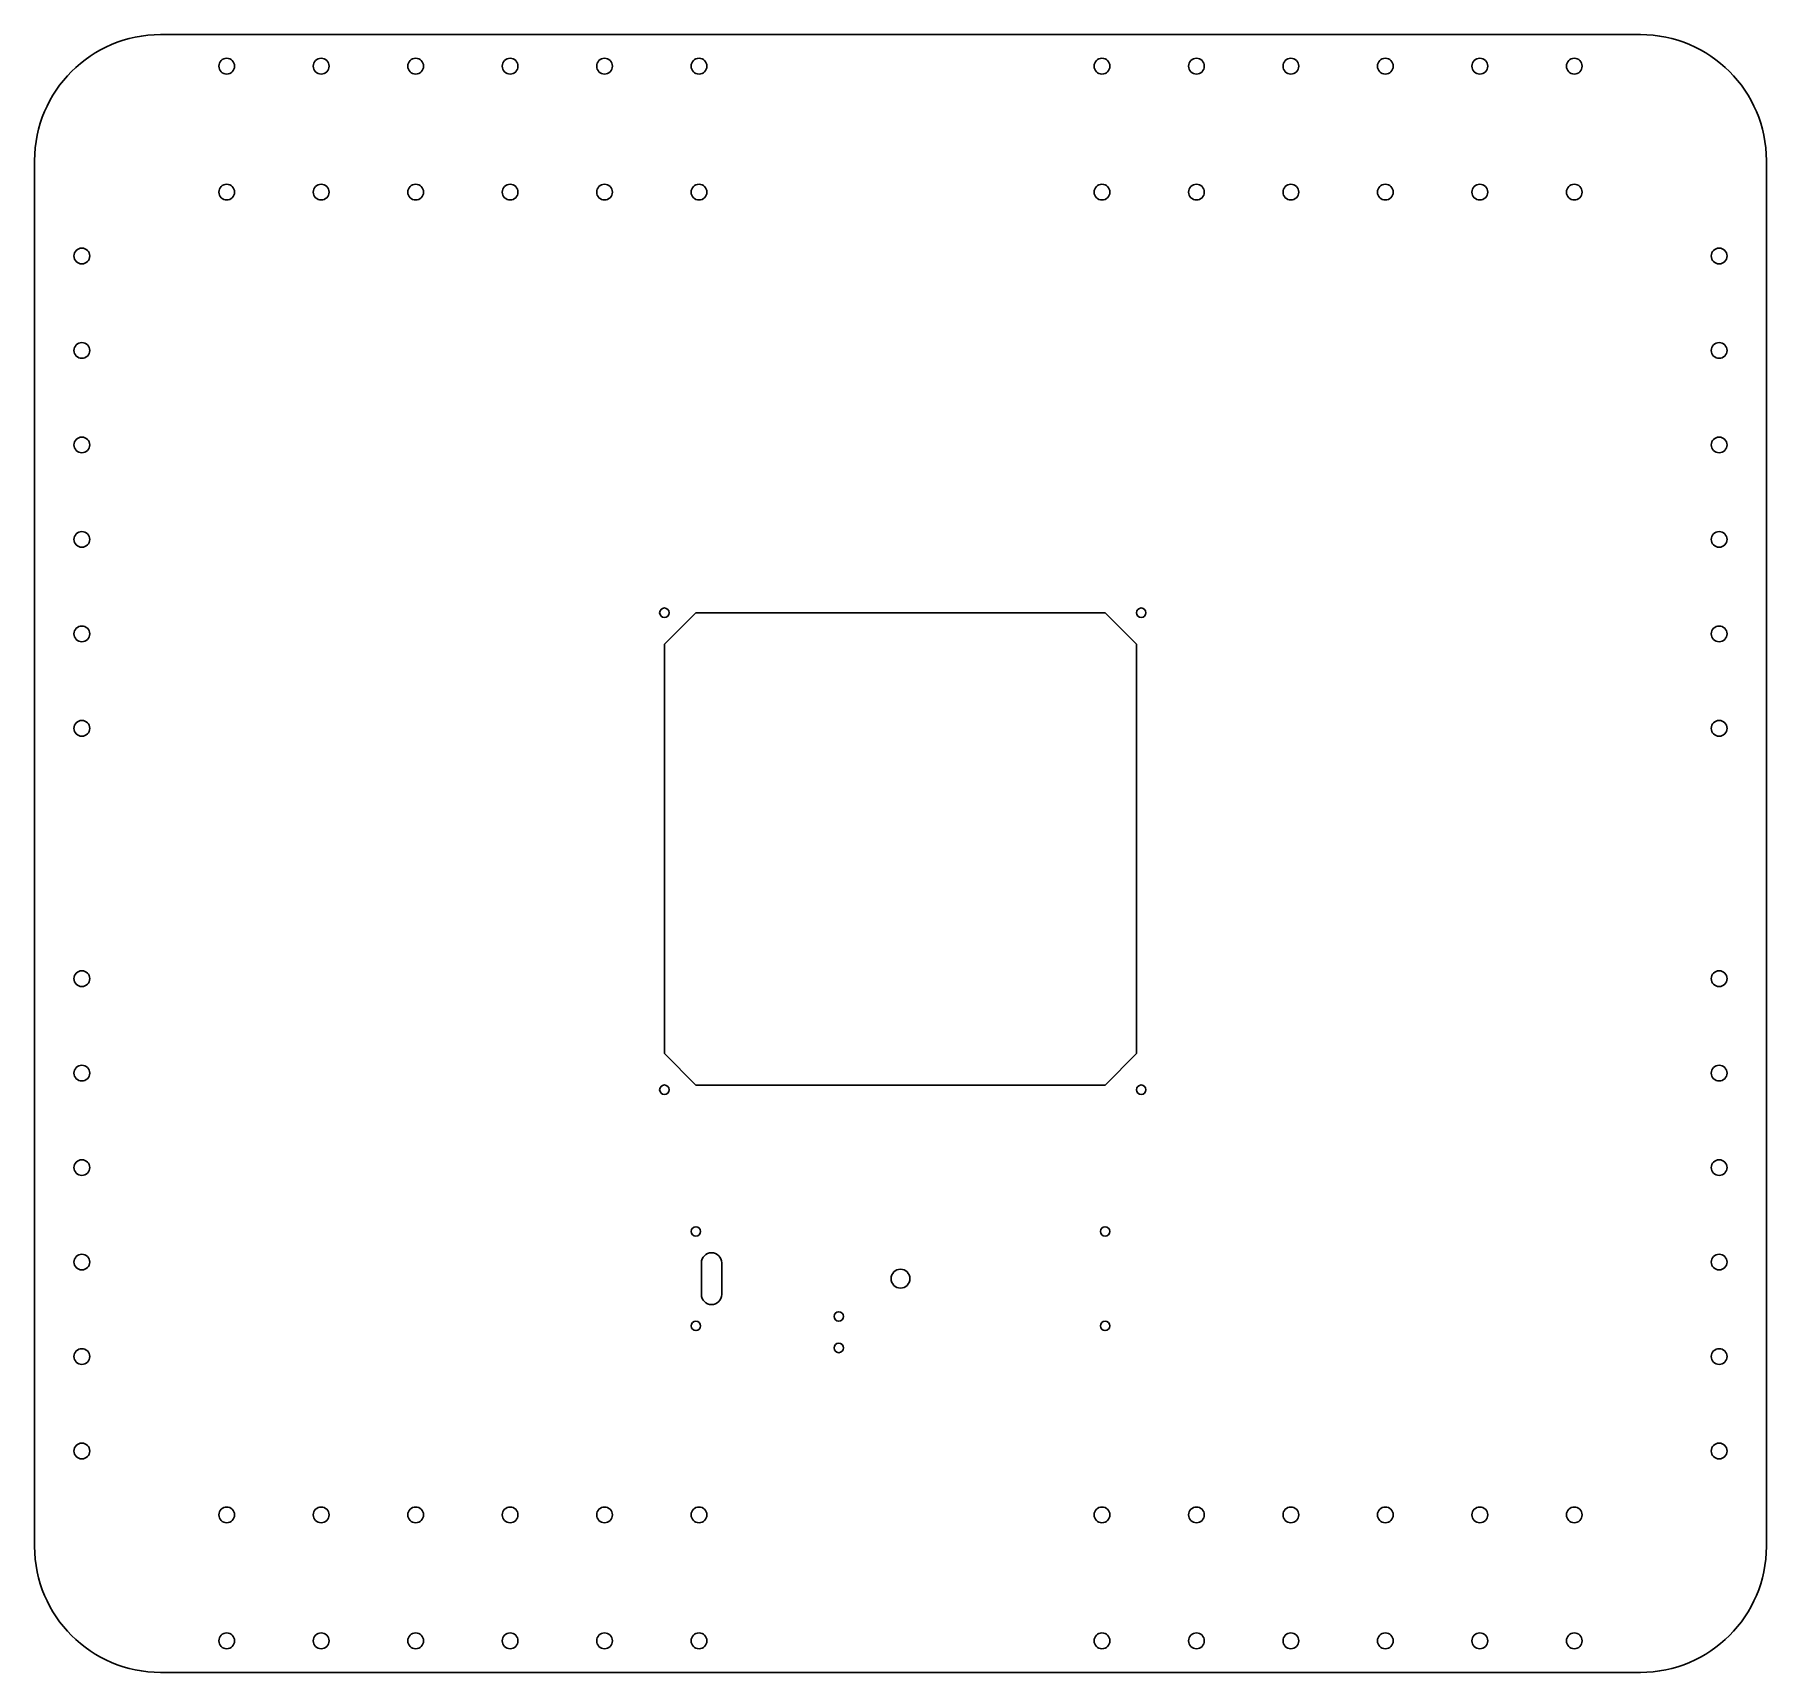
# Model space of a CAD drawing. Header units: millimetres. Extents: x 0 to 550, y 0 to 520.
import ezdxf

# ---------------------------------------------------------------- set-up
doc = ezdxf.new("R2010")
doc.units = ezdxf.units.MM

msp = doc.modelspace()

# ---------------------------------------------------------------- linework, layer by layer
at = {"color": 7, "linetype": 'Continuous', "lineweight": 25}
for p, q in [((510, 520), (40, 520)), ((0, 480), (0, 40)), ((550, 40), (550, 480)), ((210, 336.46), (200, 326.46)), ((340, 336.46), (210, 336.46)), ((350, 326.46), (340, 336.46)), ((200, 326.46), (200, 196.46)), ((350, 196.46), (350, 326.46)), ((200, 196.46), (210, 186.46)), ((340, 186.46), (350, 196.46)), ((210, 186.46), (340, 186.46)), ((211.78, 130), (211.78, 120)), ((218.22, 120), (218.22, 130)), ((40, 0), (510, 0))]:
    msp.add_line(p, q, dxfattribs=at)
for centre, radius in [((61.01, 510), 2.5), ((91.01, 510), 2.5), ((121.01, 510), 2.5), ((151.01, 510), 2.5), ((181.01, 510), 2.5), ((211.01, 510), 2.5), ((338.99, 510), 2.5), ((368.99, 510), 2.5), ((398.99, 510), 2.5), ((428.99, 510), 2.5), ((458.99, 510), 2.5), ((488.99, 510), 2.5), ((61.01, 470), 2.5), ((91.01, 470), 2.5), ((121.01, 470), 2.5), ((151.01, 470), 2.5), ((181.01, 470), 2.5), ((211.01, 470), 2.5), ((338.99, 470), 2.5), ((368.99, 470), 2.5), ((398.99, 470), 2.5), ((428.99, 470), 2.5), ((458.99, 470), 2.5), ((488.99, 470), 2.5), ((15, 449.73), 2.5), ((535, 449.73), 2.5), ((15, 419.73), 2.5), ((535, 419.73), 2.5), ((15, 389.73), 2.5), ((535, 389.73), 2.5), ((15, 359.73), 2.5), ((535, 359.73), 2.5), ((200, 336.46), 1.5), ((351.46, 336.46), 1.5), ((15, 329.73), 2.5), ((535, 329.73), 2.5), ((15, 299.73), 2.5), ((535, 299.73), 2.5), ((15, 220.27), 2.5), ((535, 220.27), 2.5), ((15, 190.27), 2.5), ((535, 190.27), 2.5), ((200, 185), 1.5), ((351.46, 185), 1.5), ((15, 160.27), 2.5), ((535, 160.27), 2.5), ((210, 140), 1.5), ((340, 140), 1.5), ((15, 130.27), 2.5), ((535, 130.27), 2.5), ((275, 125), 3), ((210, 110), 1.5), ((255.41, 113), 1.5), ((340, 110), 1.5), ((15, 100.27), 2.5), ((255.41, 103), 1.5), ((535, 100.27), 2.5), ((15, 70.27), 2.5), ((535, 70.27), 2.5), ((61.01, 50), 2.5), ((91.01, 50), 2.5), ((121.01, 50), 2.5), ((151.01, 50), 2.5), ((181.01, 50), 2.5), ((211.01, 50), 2.5), ((338.99, 50), 2.5), ((368.99, 50), 2.5), ((398.99, 50), 2.5), ((428.99, 50), 2.5), ((458.99, 50), 2.5), ((488.99, 50), 2.5), ((61.01, 10), 2.5), ((91.01, 10), 2.5), ((121.01, 10), 2.5), ((151.01, 10), 2.5), ((181.01, 10), 2.5), ((211.01, 10), 2.5), ((338.99, 10), 2.5), ((368.99, 10), 2.5), ((398.99, 10), 2.5), ((428.99, 10), 2.5), ((458.99, 10), 2.5), ((488.99, 10), 2.5)]:
    msp.add_circle(centre, radius, dxfattribs=at)
for centre, radius, start, end in [((40, 480), 40, 90, 180), ((510, 480), 40, 0, 90), ((215, 130), 3.22, 0, 180), ((215, 120), 3.22, 180, 0), ((40, 40), 40, 180, 270), ((510, 40), 40, 270, 0)]:
    msp.add_arc(centre, radius, start, end, dxfattribs=at)

doc.saveas('drawing.dxf')
